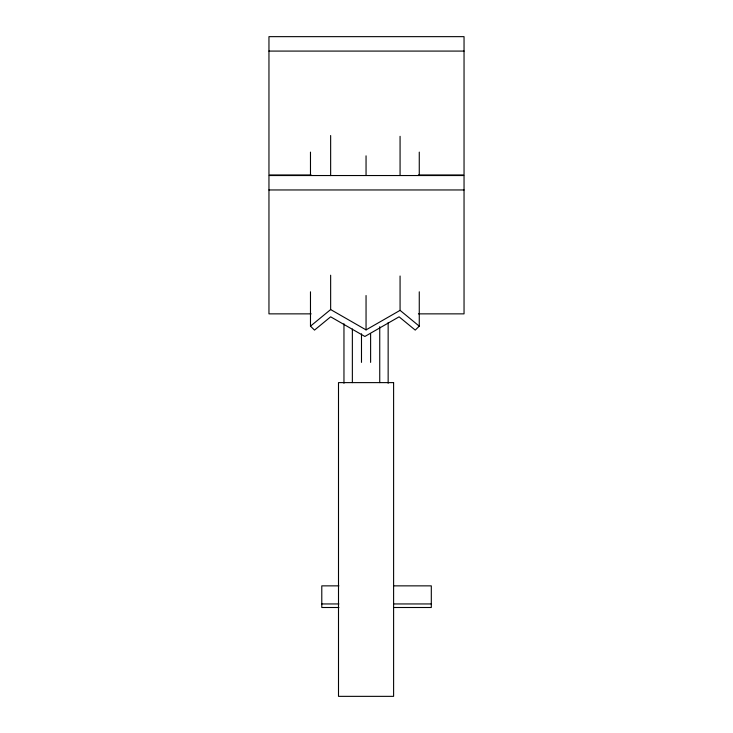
<?xml version="1.0" encoding="UTF-8"?>
<svg xmlns="http://www.w3.org/2000/svg" width="733" height="733" viewBox="0 0 733 733"><rect width="100%" height="100%" fill="white"/><g stroke="black" fill="none" stroke-linecap="round" stroke-linejoin="round"><path stroke-width="1.1" d="M419.267 291.807L419.267 326.158L415.235 330.097L399.1 316.821L364.878 336.474L330.647 316.821L314.512 330.097L310.48 326.158L310.48 291.807M310.48 326.158L330.647 309.564L330.647 275.214M330.647 309.564L366.051 329.887L400.071 310.361L400.071 276.011M268.956 51.081L464.044 51.081M311.168 174.976L268.956 174.976L268.956 36.65L464.044 36.65L464.044 174.976L418.406 174.976M268.956 189.957L464.044 189.957M311.168 313.861L268.956 313.861L268.956 175.535L464.044 175.535L464.044 313.861L418.406 313.861M338.903 585.859L321.787 585.859L321.787 607.501L338.903 607.501M393.667 585.859L431.306 585.859L431.306 607.501L393.667 607.501M321.787 603.946L338.903 603.946M393.667 603.946L431.306 603.946M400.071 310.361L419.267 326.158M419.267 152.116L419.267 175.013M400.071 136.32L400.071 175.251M388.151 322.621L388.151 383.258M379.74 326.716L379.74 382.617M370.614 333.827L370.614 362.386M366.051 155.845L366.051 175.315M366.051 295.536L366.051 329.887M361.488 333.827L361.488 362.386M352.362 328.998L352.362 382.617M343.96 323.766L343.96 383.258M330.647 135.523L330.647 175.599M310.48 152.116L310.48 175.013M393.603 382.617L338.499 382.617L338.499 696.35L393.603 696.35L393.603 382.617"/></g></svg>
